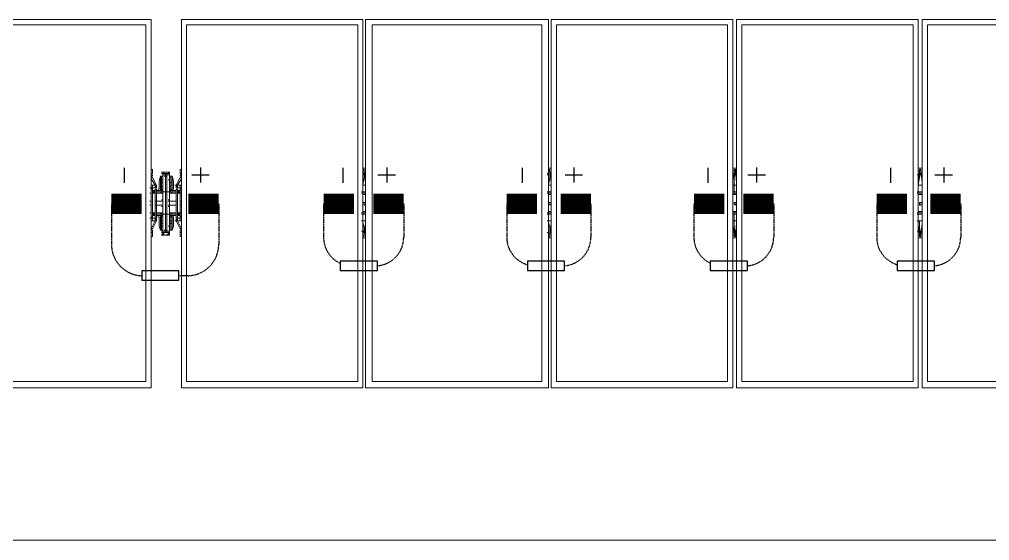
# Model space of a CAD drawing. Header units: feet. Extents: x -9903 to 12307, y -41 to 4121.
# Drawn here: x 10553 to 10791.4, y 2286.5 to 2414.5 of the extents above; entities that cross this region are included whole.
import ezdxf
from ezdxf.lldxf.tags import DXFTag

# ---------------------------------------------------------------- set-up
doc = ezdxf.new("R2010")
doc.units = ezdxf.units.FT
doc.header["$MEASUREMENT"] = 0
doc.linetypes.add('HIDDEN', pattern=[0.375, 0.25, -0.125])
for name, color, linetype in [('E-HARN-COMP', 8, 'Continuous'), ('E-TRNK-CABL-NEG', 6, 'HIDDEN'), ('E-TRUNK-CABLE-POS', 6, 'HIDDEN'), ('Polarity-Text', 7, 'Continuous'), ('PV-DC-CABL-UG+', 5, 'DC+')]:
    doc.layers.add(name, color=color, linetype=linetype)
doc.styles.add('NEI-A', font='arial.ttf')
tags = doc.linetypes.add('DC+', pattern='A,0.176989,-0.049113,["DC+",NEI-A,S=0.1,R=0,X=0,Y=-0.05],-0.049113,-0.250887,0.176989', length=0.703091).pattern_tags.tags
tags[6] = DXFTag(74, 10)

# ---------------------------------------------------------------- blocks, each defined once
blk = doc.blocks.new('A$Cc93f9aa1')
at = {"lineweight": 5}
for points in [[(1.2233, 0), (0.9933, 0), (0.9933, 0.4666), (1.2233, 0.4666)], [(1, 0.0067), (1, 0.4583), (1.2166, 0.4583), (1.2166, 0.0067)], [(1.4583, 0), (1.2283, 0), (1.2283, 0.4666), (1.4583, 0.4666)], [(1.4516, 0.4583), (1.2349, 0.4583), (1.2349, 0.0067), (1.4516, 0.0067)], [(1.4633, 0.4666), (1.6933, 0.4666), (1.6933, 0), (1.4633, 0)], [(1.6866, 0.4583), (1.4699, 0.4583), (1.4699, 0.0067), (1.6866, 0.0067)], [(1.6966, 0.4666), (1.9283, 0.4666), (1.9283, 0), (1.6966, 0)], [(1.9199, 0.4583), (1.7049, 0.4583), (1.7049, 0.0067), (1.9199, 0.0067)], [(1.9316, 0), (2.1616, 0), (2.1616, 0.4666), (1.9316, 0.4666)], [(2.1549, 0.4583), (1.9383, 0.4583), (1.9383, 0.0067), (2.1549, 0.0067)], [(2.1999, 0), (2.4299, 0), (2.4299, 0.4666), (2.1999, 0.4666)], [(2.2066, 0.4583), (2.4232, 0.4583), (2.4232, 0.0067), (2.2066, 0.0067)], [(2.1632, 0.27), (2.1632, 0.2667), (2.1632, 0.27), (2.1632, 0.275), (2.1616, 0.275), (2.1632, 0.275)], [(2.1866, 0.2683), (2.1849, 0.2683), (2.1849, 0.2733), (2.1849, 0.2717), (2.1832, 0.2717), (2.1849, 0.2717), (2.1866, 0.2717), (2.1849, 0.2717), (2.1832, 0.27), (2.1849, 0.27), (2.1849, 0.2683)], [(2.1866, 0.2733), (2.1849, 0.2733)], [(2.1982, 0.2667), (2.1982, 0.27), (2.1982, 0.275), (2.1999, 0.275), (2.1982, 0.275), (2.1982, 0.27)], [(2.1732, 0.2567), (2.1732, 0.2517), (2.1732, 0.25), (2.1749, 0.25), (2.1749, 0.255), (2.1732, 0.255), (2.1732, 0.2567), (2.1732, 0.2583), (2.1732, 0.2667), (2.1749, 0.2667), (2.1732, 0.2667), (2.1716, 0.2617), (2.1716, 0.25), (2.1716, 0.2517), (2.1716, 0.25), (2.1716, 0.2617), (2.1732, 0.2667), (2.1732, 0.2583), (2.1749, 0.2583), (2.1749, 0.255), (2.1732, 0.255), (2.1732, 0.2567), (2.1732, 0.2583), (2.1749, 0.2583), (2.1749, 0.2667), (2.1766, 0.2667), (2.1749, 0.2667), (2.1749, 0.2583), (2.1749, 0.255), (2.1749, 0.25), (2.1732, 0.25)], [(2.1799, 0.2683), (2.1799, 0.2467), (2.1766, 0.2467), (2.1766, 0.2683)], [(2.1782, 0.2617), (2.1766, 0.2617)], [(2.1816, 0.27), (2.1799, 0.27), (2.1782, 0.27), (2.1799, 0.27)], [(2.1832, 0.2683), (2.1816, 0.2683), (2.1799, 0.2683), (2.1816, 0.2683), (2.1799, 0.2683), (2.1816, 0.2683)], [(2.1816, 0.2683), (2.1799, 0.2683)], [(2.1816, 0.27), (2.1832, 0.27)], [(2.1832, 0.2683), (2.1816, 0.2683), (2.1816, 0.27), (2.1832, 0.27), (2.1816, 0.27), (2.1832, 0.27), (2.1816, 0.27), (2.1816, 0.2683)], [(2.1816, 0.2683), (2.1816, 0.2467), (2.1849, 0.2467), (2.1849, 0.2683)], [(2.1866, 0.2667), (2.1882, 0.2667), (2.1882, 0.2583), (2.1866, 0.2583), (2.1866, 0.2667), (2.1849, 0.2667), (2.1866, 0.2667), (2.1866, 0.2583), (2.1882, 0.2583), (2.1882, 0.2667)], [(2.1866, 0.2617), (2.1849, 0.2617)], [(2.1866, 0.2617), (2.1849, 0.2617)], [(2.1882, 0.2567), (2.1882, 0.2583), (2.1882, 0.2567), (2.1882, 0.2517), (2.1882, 0.25), (2.1866, 0.25), (2.1866, 0.255), (2.1882, 0.255)], [(2.1882, 0.2667), (2.1899, 0.2617), (2.1899, 0.25), (2.1899, 0.2517), (2.1899, 0.25), (2.1899, 0.2617)], [(2.1899, 0.25), (2.1899, 0.26), (2.1899, 0.25), (2.1916, 0.25)], [(2.1632, 0.2467), (2.1632, 0.245), (2.1616, 0.245), (2.1632, 0.245), (2.1649, 0.245), (2.1649, 0.2467), (2.1649, 0.2483), (2.1632, 0.2483)], [(2.1649, 0.2483), (2.1632, 0.2467), (2.1649, 0.245), (2.1666, 0.2467)], [(2.1649, 0.2483), (2.1632, 0.2467), (2.1649, 0.245), (2.1666, 0.2467)], [(2.1649, 0.2483), (2.1666, 0.2483)], [(2.1666, 0.245), (2.1666, 0.2483), (2.1666, 0.2467), (2.1649, 0.2467), (2.1666, 0.2467), (2.1649, 0.2467), (2.1666, 0.2467), (2.1649, 0.2467), (2.1666, 0.2467), (2.1649, 0.2467), (2.1666, 0.2467), (2.1649, 0.2467), (2.1666, 0.2467), (2.1649, 0.2467), (2.1666, 0.2467), (2.1649, 0.2467), (2.1666, 0.2467), (2.1649, 0.2467), (2.1666, 0.2467), (2.1649, 0.2467), (2.1666, 0.2467), (2.1666, 0.245), (2.1649, 0.245)], [(2.1699, 0.255), (2.1682, 0.255), (2.1666, 0.2533), (2.1682, 0.255), (2.1682, 0.2517), (2.1666, 0.2517), (2.1682, 0.2517), (2.1682, 0.255)], [(2.1666, 0.2517), (2.1666, 0.2533)], [(2.1666, 0.215), (2.1682, 0.215), (2.1682, 0.2517), (2.1666, 0.2517), (2.1682, 0.2517), (2.1682, 0.215)], [(2.1749, 0.2483), (2.1766, 0.2483)], [(2.1866, 0.2483), (2.1849, 0.2483)], [(2.1882, 0.25), (2.1866, 0.2483), (2.1866, 0.25), (2.1866, 0.2483), (2.1882, 0.25), (2.1866, 0.2483), (2.1882, 0.2483), (2.1866, 0.2483)], [(2.1949, 0.255), (2.1932, 0.255), (2.1949, 0.2533), (2.1932, 0.255)], [(2.1949, 0.2517), (2.1932, 0.2517), (2.1932, 0.215), (2.1949, 0.215), (2.1932, 0.215), (2.1932, 0.2517), (2.1949, 0.2517), (2.1932, 0.2517), (2.1932, 0.255), (2.1932, 0.2517)], [(2.1982, 0.2517), (2.1949, 0.2517), (2.1949, 0.2533), (2.1949, 0.2517)], [(2.1966, 0.2483), (2.1949, 0.2467), (2.1966, 0.245), (2.1982, 0.2467)], [(2.1966, 0.2483), (2.1949, 0.2467), (2.1966, 0.245), (2.1982, 0.2467)], [(2.1966, 0.245), (2.1982, 0.245), (2.1982, 0.2467), (2.1982, 0.2483), (2.1966, 0.2483), (2.1949, 0.2483), (2.1949, 0.2467), (2.1949, 0.245)], [(1.225, 0.235), (1.2266, 0.235), (1.2266, 0.2317), (1.2233, 0.2317), (1.2233, 0.2333), (1.225, 0.2333)], [(1.4599, 0.235), (1.4616, 0.2333), (1.4616, 0.2317), (1.4583, 0.2317), (1.4583, 0.2333), (1.4599, 0.2333)], [(1.6949, 0.235), (1.6949, 0.2333), (1.6966, 0.2333), (1.6966, 0.2317), (1.6949, 0.2317), (1.6933, 0.2317), (1.6933, 0.2333)], [(1.9283, 0.235), (1.9299, 0.235), (1.9299, 0.2333), (1.9316, 0.2333), (1.9316, 0.2317), (1.9299, 0.2317), (1.9283, 0.2317), (1.9283, 0.2333)], [(2.1632, 0.235), (2.1616, 0.235)], [(2.1632, 0.235), (2.1616, 0.235)], [(2.1766, 0.245), (2.1682, 0.245)], [(2.1932, 0.245), (2.1849, 0.245)], [(2.2016, 0.245), (2.1999, 0.245)], [(2.2016, 0.235), (2.1999, 0.235)], [(2.2016, 0.235), (2.1999, 0.235)], [(2.1632, 0.23), (2.1616, 0.23)], [(2.1632, 0.23), (2.1616, 0.23)], [(2.2016, 0.23), (2.1999, 0.23)], [(2.2016, 0.23), (2.1999, 0.23)], [(2.1632, 0.2167), (2.1649, 0.2167), (2.1649, 0.2183), (2.1666, 0.2183), (2.1649, 0.2183), (2.1666, 0.2183), (2.1649, 0.2183), (2.1666, 0.2183), (2.1649, 0.2183), (2.1666, 0.2183), (2.1649, 0.2183), (2.1649, 0.2167), (2.1666, 0.2167), (2.1666, 0.2183), (2.1666, 0.22), (2.1649, 0.22), (2.1632, 0.22), (2.1616, 0.22), (2.1632, 0.22), (2.1632, 0.2183)], [(2.1649, 0.22), (2.1632, 0.2183), (2.1649, 0.2167), (2.1666, 0.2183)], [(2.1649, 0.22), (2.1632, 0.2183), (2.1649, 0.2167), (2.1666, 0.2183)], [(2.1649, 0.22), (2.1632, 0.22), (2.1632, 0.2183), (2.1632, 0.2167), (2.1649, 0.2167), (2.1666, 0.2167), (2.1666, 0.2183), (2.1666, 0.22)], [(2.1666, 0.21), (2.1666, 0.2117), (2.1666, 0.2133), (2.1632, 0.2133), (2.1632, 0.21)], [(2.1649, 0.2167), (2.1666, 0.2167), (2.1666, 0.2183), (2.1649, 0.2183), (2.1649, 0.22), (2.1666, 0.22), (2.1666, 0.2183), (2.1649, 0.2183), (2.1666, 0.2183), (2.1649, 0.2183), (2.1666, 0.2183), (2.1649, 0.2183), (2.1666, 0.2183), (2.1649, 0.2183), (2.1666, 0.2183), (2.1649, 0.2183), (2.1649, 0.22), (2.1666, 0.22), (2.1666, 0.2183), (2.1666, 0.2167)], [(2.1666, 0.2133), (2.1682, 0.2133), (2.1682, 0.21), (2.1682, 0.2133)], [(2.1699, 0.21), (2.1682, 0.21), (2.1682, 0.2117), (2.1666, 0.2117), (2.1682, 0.2117), (2.1682, 0.21)], [(2.1682, 0.22), (2.1766, 0.22)], [(2.1732, 0.1983), (2.1716, 0.205), (2.1716, 0.215), (2.1716, 0.2133), (2.1716, 0.215), (2.1716, 0.205)], [(2.1732, 0.2133), (2.1732, 0.2083), (2.1732, 0.21), (2.1749, 0.21), (2.1749, 0.2117), (2.1749, 0.215), (2.1732, 0.215), (2.1732, 0.2083), (2.1732, 0.2067), (2.1732, 0.2083), (2.1732, 0.21), (2.1749, 0.21), (2.1749, 0.2117), (2.1749, 0.215), (2.1749, 0.2167), (2.1732, 0.215), (2.1749, 0.2167), (2.1732, 0.215), (2.1749, 0.2167), (2.1749, 0.215), (2.1732, 0.215)], [(2.1749, 0.21), (2.1749, 0.2067)], [(2.1849, 0.22), (2.1932, 0.22)], [(2.1882, 0.2167), (2.1866, 0.2167), (2.1882, 0.215), (2.1866, 0.2167), (2.1882, 0.215), (2.1866, 0.2167), (2.1882, 0.2167), (2.1866, 0.2167), (2.1849, 0.2167), (2.1866, 0.2167)], [(2.1882, 0.2067), (2.1882, 0.2083), (2.1882, 0.215), (2.1866, 0.215), (2.1866, 0.2117), (2.1866, 0.21), (2.1882, 0.21), (2.1882, 0.2083)], [(2.1866, 0.2067), (2.1866, 0.21)], [(2.1882, 0.1983), (2.1899, 0.205), (2.1899, 0.215), (2.1899, 0.2133), (2.1899, 0.215), (2.1899, 0.205)], [(2.1949, 0.21), (2.1932, 0.21)], [(2.1966, 0.22), (2.1949, 0.2183), (2.1966, 0.2167), (2.1982, 0.2183)], [(2.1966, 0.22), (2.1949, 0.2183), (2.1966, 0.2167), (2.1982, 0.2183)], [(2.1966, 0.2167), (2.1982, 0.2167), (2.1982, 0.2183), (2.1982, 0.22), (2.1966, 0.22), (2.1949, 0.22), (2.1949, 0.2183), (2.1949, 0.2167)], [(2.1982, 0.2183), (2.1966, 0.2183)], [(2.1982, 0.2183), (2.1966, 0.2183)], [(2.2016, 0.22), (2.1999, 0.22)], [(2.1632, 0.1983), (2.1632, 0.1967)], [(2.1732, 0.1983), (2.1732, 0.2067), (2.1749, 0.2067), (2.1749, 0.1983)], [(2.1732, 0.1983), (2.1749, 0.1983), (2.1749, 0.2067), (2.1732, 0.2067)], [(2.1766, 0.1983), (2.1749, 0.1983)], [(2.1782, 0.2033), (2.1766, 0.2033)], [(2.1782, 0.2033), (2.1766, 0.2033)], [(2.1832, 0.1983), (2.1816, 0.1983), (2.1799, 0.1983), (2.1816, 0.1983)], [(2.1832, 0.1967), (2.1816, 0.1967)], [(2.1866, 0.2033), (2.1849, 0.2033)], [(2.1866, 0.2033), (2.1849, 0.2033)], [(2.1866, 0.1983), (2.1849, 0.1983)], [(2.1882, 0.1983), (2.1866, 0.1983), (2.1866, 0.2067), (2.1882, 0.2067)], [(2.1882, 0.1983), (2.1882, 0.2067), (2.1866, 0.2067), (2.1866, 0.1983)], [(2.1982, 0.1967), (2.1982, 0.1983)], [(2.1616, 0.19), (2.1632, 0.19), (2.1632, 0.195), (2.1632, 0.19)], [(2.1799, 0.195), (2.1782, 0.195)], [(2.1999, 0.19), (2.1982, 0.19), (2.1982, 0.195), (2.1982, 0.19)]]:
    blk.add_lwpolyline(points, close=True, dxfattribs=at)
for points in [[(2.1549, 0.0067), (2.1549, 0.4583)], [(2.1616, 0.4666), (2.1616, 0)], [(2.1999, 0), (2.1999, 0.4666)], [(2.2066, 0.0067), (2.2066, 0.4583)], [(1.2233, 0.2767), (1.2283, 0.2767)], [(1.225, 0.27), (1.225, 0.2733), (1.225, 0.275), (1.225, 0.2733), (1.2266, 0.2733), (1.2266, 0.27), (1.2283, 0.2683)], [(1.225, 0.275), (1.2266, 0.275)], [(1.2299, 0.255), (1.2283, 0.255), (1.2266, 0.2567), (1.2266, 0.2633), (1.225, 0.2733)], [(1.4583, 0.2767), (1.4633, 0.2767)], [(1.4616, 0.2683), (1.4616, 0.27), (1.4616, 0.2733), (1.4599, 0.2733), (1.4599, 0.275), (1.4616, 0.275)], [(1.4599, 0.275), (1.4599, 0.2733), (1.4599, 0.27)], [(1.4633, 0.255), (1.4616, 0.255), (1.4616, 0.2633), (1.4599, 0.2733)], [(1.6933, 0.2767), (1.6966, 0.2767)], [(1.6949, 0.2733), (1.6949, 0.275), (1.6949, 0.2733)], [(1.6966, 0.2683), (1.6966, 0.27), (1.6966, 0.2717), (1.6949, 0.2717), (1.6949, 0.2733), (1.6949, 0.27)], [(1.6983, 0.255), (1.6966, 0.255), (1.6966, 0.2567), (1.6949, 0.2633), (1.6949, 0.2733)], [(1.9283, 0.2767), (1.9316, 0.2767)], [(1.9283, 0.2733), (1.9283, 0.27)], [(1.9333, 0.255), (1.9316, 0.255), (1.9316, 0.2567), (1.9299, 0.2633), (1.9299, 0.2733), (1.9299, 0.275), (1.9299, 0.27), (1.9316, 0.2683)], [(2.1799, 0.2467), (2.1799, 0.2667), (2.1799, 0.2683), (2.1799, 0.27), (2.1782, 0.27), (2.1766, 0.27), (2.1782, 0.27), (2.1766, 0.27), (2.1766, 0.2733), (2.1766, 0.2717), (2.1782, 0.2717), (2.1766, 0.2717), (2.1766, 0.2733), (2.1766, 0.2683), (2.1782, 0.2683), (2.1766, 0.2683), (2.1766, 0.27), (2.1766, 0.2617), (2.1766, 0.2383), (2.1766, 0.235), (2.1782, 0.235), (2.1766, 0.235), (2.1782, 0.235), (2.1766, 0.235), (2.1682, 0.235), (2.1682, 0.23), (2.1766, 0.23), (2.1782, 0.23), (2.1766, 0.23), (2.1782, 0.23), (2.1766, 0.23), (2.1782, 0.23), (2.1766, 0.23), (2.1782, 0.23), (2.1766, 0.23), (2.1782, 0.23)], [(2.1799, 0.2717), (2.1782, 0.2717), (2.1766, 0.2717), (2.1782, 0.27), (2.1799, 0.27), (2.1799, 0.2683), (2.1799, 0.2667), (2.1816, 0.2667), (2.1832, 0.2667), (2.1816, 0.2667), (2.1799, 0.2667), (2.1799, 0.2467), (2.1799, 0.2683), (2.1766, 0.2683), (2.1766, 0.2467), (2.1799, 0.2467), (2.1799, 0.2183), (2.1799, 0.1967), (2.1766, 0.1967), (2.1766, 0.2183), (2.1749, 0.2183), (2.1749, 0.2167), (2.1766, 0.2167), (2.1749, 0.2167), (2.1766, 0.2167), (2.1749, 0.2167), (2.1766, 0.2167), (2.1749, 0.2167), (2.1766, 0.2167), (2.1682, 0.2167)], [(2.1766, 0.2733), (2.1832, 0.2733), (2.1849, 0.2733), (2.1782, 0.2733), (2.1766, 0.2733), (2.1782, 0.2733), (2.1766, 0.2733), (2.1782, 0.2733)], [(2.1766, 0.2717), (2.1782, 0.27)], [(2.1782, 0.2717), (2.1766, 0.2717)], [(2.1832, 0.2717), (2.1849, 0.2717), (2.1832, 0.27), (2.1849, 0.27), (2.1849, 0.2617), (2.1849, 0.2383), (2.1849, 0.235), (2.1866, 0.235), (2.1849, 0.235), (2.1932, 0.235), (2.1932, 0.23), (2.1849, 0.23), (2.1849, 0.2267), (2.1849, 0.23), (2.1866, 0.23), (2.1849, 0.23), (2.1866, 0.23), (2.1849, 0.23)], [(2.1849, 0.2367), (2.1849, 0.235), (2.1866, 0.235), (2.1849, 0.235), (2.1849, 0.2383), (2.1849, 0.2617), (2.1849, 0.27), (2.1866, 0.27), (2.1849, 0.27), (2.1866, 0.27), (2.1849, 0.27), (2.1866, 0.27), (2.1849, 0.27), (2.1849, 0.2733), (2.1849, 0.2717)], [(2.1849, 0.2733), (2.1866, 0.2733)], [(2.1632, 0.2517), (2.1666, 0.2517), (2.1632, 0.2517), (2.1632, 0.25), (2.1616, 0.25), (2.1616, 0.2517), (2.1632, 0.2517), (2.1632, 0.255), (2.1666, 0.255), (2.1666, 0.2533), (2.1666, 0.255), (2.1682, 0.255), (2.1632, 0.265), (2.1682, 0.255), (2.1666, 0.255), (2.1632, 0.255), (2.1632, 0.2517), (2.1632, 0.25), (2.1616, 0.25), (2.1616, 0.215), (2.1632, 0.215), (2.1632, 0.2133), (2.1666, 0.2133), (2.1666, 0.2117), (2.1666, 0.21), (2.1682, 0.21), (2.1632, 0.2), (2.1682, 0.21), (2.1666, 0.21), (2.1632, 0.21), (2.1632, 0.2133), (2.1616, 0.2133), (2.1616, 0.215), (2.1616, 0.2133)], [(2.1632, 0.2667), (2.1632, 0.2667)], [(2.1632, 0.2667), (2.1632, 0.2667)], [(2.1699, 0.235), (2.1682, 0.235), (2.1766, 0.235), (2.1766, 0.2383), (2.1766, 0.2617), (2.1766, 0.27), (2.1782, 0.27), (2.1766, 0.27), (2.1782, 0.27)], [(2.1682, 0.2483), (2.1766, 0.2483), (2.1749, 0.2483), (2.1732, 0.25), (2.1749, 0.2483), (2.1766, 0.2483), (2.1749, 0.2483), (2.1732, 0.25), (2.1716, 0.25), (2.1716, 0.26), (2.1716, 0.25), (2.1732, 0.25), (2.1749, 0.2483), (2.1732, 0.25), (2.1749, 0.2483), (2.1749, 0.25), (2.1749, 0.2483), (2.1749, 0.2467), (2.1766, 0.2467), (2.1766, 0.2183), (2.1799, 0.2183), (2.1799, 0.2467), (2.1816, 0.2467), (2.1816, 0.2183), (2.1849, 0.2183), (2.1849, 0.2467), (2.1866, 0.2467), (2.1866, 0.2483), (2.1849, 0.2483), (2.1932, 0.2483)], [(2.1732, 0.26), (2.1732, 0.26)], [(2.1732, 0.26), (2.1732, 0.26)], [(2.1766, 0.27), (2.1766, 0.27)], [(2.1766, 0.27), (2.1766, 0.27)], [(2.1766, 0.2617), (2.1782, 0.2617)], [(2.1766, 0.2617), (2.1782, 0.2617)], [(2.1782, 0.27), (2.1799, 0.27)], [(2.1782, 0.27), (2.1799, 0.27)], [(2.1932, 0.2167), (2.1849, 0.2167), (2.1866, 0.2167), (2.1866, 0.2183), (2.1849, 0.2183), (2.1849, 0.1967), (2.1816, 0.1967), (2.1816, 0.2183), (2.1799, 0.2183), (2.1799, 0.2467), (2.1816, 0.2467), (2.1816, 0.2683), (2.1849, 0.2683), (2.1849, 0.2467), (2.1816, 0.2467), (2.1816, 0.2183), (2.1849, 0.2183), (2.1849, 0.2467)], [(2.1849, 0.27), (2.1849, 0.27)], [(2.1849, 0.27), (2.1849, 0.27)], [(2.1866, 0.2583), (2.1866, 0.255)], [(2.1866, 0.2583), (2.1866, 0.255), (2.1882, 0.255), (2.1882, 0.2567)], [(2.1882, 0.26), (2.1882, 0.26)], [(2.1882, 0.26), (2.1882, 0.26)], [(2.1999, 0.2517), (2.1999, 0.25), (2.1999, 0.2517), (2.1982, 0.2517), (2.1982, 0.255), (2.1949, 0.255), (2.1949, 0.2533), (2.1949, 0.255), (2.1932, 0.255), (2.1982, 0.265), (2.1932, 0.255), (2.1949, 0.255), (2.1982, 0.255), (2.1982, 0.2517), (2.1982, 0.25), (2.1999, 0.25), (2.1999, 0.215), (2.1982, 0.215), (2.1982, 0.2133), (2.1949, 0.2133), (2.1949, 0.2117), (2.1949, 0.21), (2.1949, 0.2117), (2.1932, 0.2117), (2.1932, 0.21), (2.1932, 0.2133), (2.1949, 0.2133), (2.1949, 0.2117), (2.1932, 0.2117), (2.1932, 0.21), (2.1932, 0.2133), (2.1949, 0.2133), (2.1982, 0.2133), (2.1982, 0.215), (2.1999, 0.215), (2.1999, 0.25), (2.1982, 0.25), (2.1982, 0.2517), (2.1999, 0.2517), (2.2016, 0.2517)], [(2.1982, 0.2667), (2.1982, 0.2667)], [(2.1982, 0.2667), (2.1982, 0.2667)], [(1.2233, 0.2467), (1.2283, 0.2467)], [(1.2299, 0.2467), (1.2283, 0.2467), (1.2283, 0.255)], [(1.4583, 0.2467), (1.4616, 0.2467)], [(1.4633, 0.2467), (1.4616, 0.2467), (1.4616, 0.255)], [(1.6933, 0.2467), (1.6966, 0.2467)], [(1.6983, 0.2467), (1.6966, 0.2467), (1.6966, 0.255)], [(1.9283, 0.2467), (1.9316, 0.2467)], [(1.9333, 0.2467), (1.9316, 0.2467), (1.9316, 0.255)], [(2.1632, 0.2133), (2.1632, 0.215), (2.1616, 0.215), (2.1616, 0.25), (2.1616, 0.2517)], [(2.1616, 0.2517), (2.1632, 0.2517), (2.1616, 0.2517)], [(2.1632, 0.2483), (2.1632, 0.2483)], [(2.1666, 0.2483), (2.1649, 0.2483), (2.1632, 0.2483), (2.1632, 0.2467), (2.1632, 0.245), (2.1649, 0.245), (2.1666, 0.245), (2.1666, 0.2467), (2.1666, 0.2483), (2.1649, 0.2483)], [(2.1632, 0.2467), (2.1632, 0.2467)], [(2.1649, 0.2483), (2.1649, 0.2483)], [(2.1649, 0.2483), (2.1649, 0.245)], [(2.1649, 0.2467), (2.1666, 0.2467)], [(2.1666, 0.2517), (2.1666, 0.2517)], [(2.1666, 0.2483), (2.1666, 0.2483)], [(2.1666, 0.2467), (2.1666, 0.2483)], [(2.1666, 0.2467), (2.1666, 0.2467)], [(2.1666, 0.245), (2.1666, 0.2467)], [(2.1682, 0.2517), (2.1682, 0.2517)], [(2.1682, 0.2517), (2.1682, 0.2517)], [(2.1749, 0.245), (2.1732, 0.2467), (2.1682, 0.2467)], [(2.1749, 0.2483), (2.1766, 0.2483)], [(2.1749, 0.2483), (2.1766, 0.2483)], [(2.1832, 0.1933), (2.1849, 0.1933), (2.1832, 0.195), (2.1849, 0.1933), (2.1832, 0.1933), (2.1766, 0.1933), (2.1782, 0.1933), (2.1766, 0.1933), (2.1766, 0.195), (2.1766, 0.1967), (2.1766, 0.195), (2.1782, 0.195), (2.1766, 0.1933), (2.1782, 0.1933), (2.1766, 0.1933), (2.1782, 0.195), (2.1799, 0.195), (2.1782, 0.195), (2.1766, 0.195), (2.1766, 0.1967), (2.1766, 0.195), (2.1766, 0.1933), (2.1782, 0.195), (2.1799, 0.195), (2.1799, 0.1967), (2.1816, 0.1967), (2.1832, 0.1967), (2.1816, 0.1967), (2.1799, 0.1967), (2.1816, 0.1967), (2.1799, 0.1967), (2.1799, 0.2467), (2.1816, 0.2467)], [(2.1766, 0.2467), (2.1766, 0.2183), (2.1799, 0.2183), (2.1799, 0.1983), (2.1799, 0.1967), (2.1816, 0.1967), (2.1816, 0.195), (2.1799, 0.195), (2.1816, 0.195), (2.1832, 0.195), (2.1816, 0.195), (2.1832, 0.195), (2.1849, 0.1933), (2.1849, 0.195), (2.1866, 0.195), (2.1849, 0.195), (2.1849, 0.1967), (2.1849, 0.195), (2.1866, 0.195)], [(2.1866, 0.255), (2.1866, 0.25), (2.1882, 0.25), (2.1882, 0.2567)], [(2.1866, 0.2483), (2.1882, 0.25)], [(2.1866, 0.2483), (2.1882, 0.25)], [(2.1866, 0.2483), (2.1882, 0.2483)], [(2.1866, 0.2483), (2.1882, 0.2483)], [(2.1932, 0.2467), (2.1882, 0.2467), (2.1866, 0.245)], [(2.1932, 0.2517), (2.1932, 0.2517)], [(2.1932, 0.2517), (2.1932, 0.2517)], [(2.1949, 0.2517), (2.1949, 0.2517)], [(2.1982, 0.2467), (2.1982, 0.2483), (2.1966, 0.2483), (2.1949, 0.2483), (2.1949, 0.2467), (2.1949, 0.245), (2.1949, 0.2483), (2.1966, 0.2483), (2.1966, 0.245), (2.1949, 0.245), (2.1966, 0.245), (2.1949, 0.245), (2.1949, 0.2467), (2.1949, 0.2483), (2.1966, 0.2483), (2.1966, 0.2467), (2.1966, 0.245), (2.1982, 0.245), (2.1982, 0.2467), (2.1966, 0.2467), (2.1982, 0.2467), (2.1966, 0.2467), (2.1982, 0.2467), (2.1966, 0.2467), (2.1982, 0.2467), (2.1966, 0.2467), (2.1982, 0.2467), (2.1966, 0.2467), (2.1982, 0.2467), (2.1966, 0.2467), (2.1982, 0.2467), (2.1966, 0.2467), (2.1982, 0.2467), (2.1966, 0.2467), (2.1982, 0.2467), (2.1966, 0.2467), (2.1982, 0.2467), (2.1966, 0.2467)], [(2.1949, 0.2483), (2.1949, 0.2483)], [(2.1949, 0.2467), (2.1949, 0.2467)], [(2.1966, 0.2483), (2.1966, 0.2483)], [(2.1982, 0.2483), (2.1982, 0.2483)], [(2.1982, 0.2467), (2.1982, 0.2467)], [(1.2233, 0.245), (1.2283, 0.245), (1.2299, 0.245)], [(1.2233, 0.2433), (1.2266, 0.2433), (1.2283, 0.2433), (1.2283, 0.245)], [(1.4583, 0.245), (1.4616, 0.245), (1.4633, 0.245)], [(1.4583, 0.2433), (1.4616, 0.2433), (1.4633, 0.2433)], [(1.4616, 0.2433), (1.4616, 0.245)], [(1.6933, 0.245), (1.6966, 0.245), (1.6983, 0.245)], [(1.6966, 0.245), (1.6966, 0.2433), (1.6933, 0.2433)], [(1.9283, 0.245), (1.9316, 0.245), (1.9333, 0.245)], [(1.9316, 0.245), (1.9316, 0.2433), (1.9283, 0.2433)], [(2.1632, 0.245), (2.1632, 0.245)], [(2.1649, 0.245), (2.1666, 0.245)], [(2.1649, 0.245), (2.1649, 0.245)], [(2.1666, 0.245), (2.1666, 0.245)], [(2.1682, 0.235), (2.1682, 0.23)], [(2.1782, 0.2367), (2.1766, 0.2367), (2.1782, 0.2367), (2.1766, 0.2367), (2.1766, 0.2383), (2.1766, 0.2367), (2.1766, 0.235), (2.1782, 0.235), (2.1766, 0.235), (2.1766, 0.2367)], [(2.1949, 0.235), (2.1932, 0.235), (2.1849, 0.235), (2.1866, 0.235), (2.1849, 0.235), (2.1849, 0.2367), (2.1849, 0.2383), (2.1849, 0.2367), (2.1866, 0.2367), (2.1849, 0.2367), (2.1866, 0.2367)], [(2.1932, 0.23), (2.1932, 0.235)], [(2.1949, 0.245), (2.1949, 0.245)], [(2.1966, 0.245), (2.1966, 0.245)], [(2.1982, 0.245), (2.1982, 0.245)], [(1.2233, 0.2217), (1.2266, 0.2217), (1.2283, 0.2217), (1.2283, 0.22)], [(1.4583, 0.2217), (1.4633, 0.2217), (1.4616, 0.2217), (1.4616, 0.22)], [(1.6933, 0.2217), (1.6966, 0.2217), (1.6966, 0.22)], [(1.9283, 0.2217), (1.9316, 0.2217), (1.9316, 0.22)], [(2.1766, 0.23), (2.1766, 0.2267), (2.1766, 0.23), (2.1682, 0.23), (2.1699, 0.23)], [(2.1782, 0.195), (2.1766, 0.195), (2.1766, 0.1967), (2.1766, 0.195), (2.1766, 0.2033), (2.1766, 0.2267), (2.1766, 0.23), (2.1766, 0.2267), (2.1766, 0.2033), (2.1766, 0.195)], [(2.1866, 0.23), (2.1849, 0.23), (2.1866, 0.23), (2.1849, 0.23), (2.1866, 0.23), (2.1849, 0.23), (2.1849, 0.2267), (2.1849, 0.2033), (2.1849, 0.195), (2.1832, 0.195), (2.1849, 0.1933), (2.1782, 0.1933), (2.1799, 0.1933)], [(2.1849, 0.195), (2.1849, 0.2033), (2.1849, 0.2267), (2.1849, 0.23), (2.1932, 0.23), (2.1949, 0.23)], [(1.2233, 0.22), (1.2283, 0.22), (1.2299, 0.22)], [(1.2283, 0.2183), (1.2233, 0.2183)], [(1.2299, 0.2183), (1.2283, 0.2183), (1.2283, 0.21), (1.2266, 0.2), (1.225, 0.1933), (1.225, 0.1917), (1.2266, 0.1917)], [(1.4633, 0.22), (1.4616, 0.22), (1.4583, 0.22)], [(1.4616, 0.2183), (1.4583, 0.2183)], [(1.4633, 0.21), (1.4616, 0.21), (1.4616, 0.2), (1.4599, 0.1933), (1.4599, 0.1917), (1.4616, 0.1917)], [(1.4616, 0.21), (1.4616, 0.2183), (1.4633, 0.2183)], [(1.6933, 0.22), (1.6966, 0.22), (1.6983, 0.22)], [(1.6966, 0.2183), (1.6933, 0.2183)], [(1.6983, 0.2183), (1.6966, 0.2183), (1.6966, 0.21), (1.6949, 0.2), (1.6949, 0.1917), (1.6966, 0.1917)], [(1.9283, 0.22), (1.9316, 0.22), (1.9333, 0.22)], [(1.9316, 0.2183), (1.9283, 0.2183)], [(1.9299, 0.1917), (1.9299, 0.2), (1.9316, 0.21), (1.9316, 0.2183), (1.9333, 0.2183)], [(2.1616, 0.2133), (2.1632, 0.2133), (2.1616, 0.2133)], [(2.1632, 0.22), (2.1632, 0.22)], [(2.1632, 0.2183), (2.1632, 0.2183)], [(2.1632, 0.2167), (2.1632, 0.2167)], [(2.1649, 0.22), (2.1649, 0.22)], [(2.1649, 0.2167), (2.1649, 0.2167)], [(2.1666, 0.22), (2.1666, 0.22)], [(2.1666, 0.2183), (2.1666, 0.2183)], [(2.1666, 0.2167), (2.1666, 0.2167)], [(2.1666, 0.215), (2.1666, 0.215)], [(2.1666, 0.215), (2.1666, 0.215)], [(2.1682, 0.2183), (2.1732, 0.2183), (2.1749, 0.22)], [(2.1682, 0.215), (2.1682, 0.215)], [(2.1682, 0.215), (2.1682, 0.215)], [(2.1716, 0.215), (2.1716, 0.205), (2.1716, 0.215), (2.1732, 0.215), (2.1749, 0.2167), (2.1732, 0.215)], [(2.1766, 0.2183), (2.1766, 0.1967), (2.1799, 0.1967), (2.1799, 0.1983), (2.1799, 0.2183), (2.1816, 0.2183), (2.1799, 0.2183)], [(2.1816, 0.2183), (2.1816, 0.1967), (2.1849, 0.1967), (2.1849, 0.2183)], [(2.1866, 0.22), (2.1882, 0.2183), (2.1932, 0.2183)], [(2.1866, 0.2167), (2.1866, 0.215)], [(2.1866, 0.2167), (2.1866, 0.215)], [(2.1882, 0.215), (2.1866, 0.2167)], [(2.1882, 0.215), (2.1866, 0.2167)], [(2.1866, 0.215), (2.1866, 0.2117)], [(2.1866, 0.215), (2.1882, 0.215), (2.1882, 0.2133)], [(2.1866, 0.2117), (2.1866, 0.21), (2.1882, 0.21), (2.1882, 0.2083)], [(2.1882, 0.2083), (2.1882, 0.2133)], [(2.1899, 0.215), (2.1899, 0.205), (2.1899, 0.215), (2.1916, 0.215)], [(2.1932, 0.215), (2.1932, 0.215)], [(2.1999, 0.2133), (2.1999, 0.215), (2.1999, 0.2133), (2.1982, 0.2133), (2.1982, 0.21), (2.1949, 0.21), (2.1932, 0.21), (2.1982, 0.2), (2.1932, 0.21), (2.1949, 0.21), (2.1982, 0.21), (2.1982, 0.2133), (2.1999, 0.2133), (2.2016, 0.2133)], [(2.1932, 0.215), (2.1932, 0.215)], [(2.1949, 0.2183), (2.1949, 0.22)], [(2.1966, 0.22), (2.1949, 0.22)], [(2.1949, 0.22), (2.1949, 0.2183)], [(2.1949, 0.22), (2.1949, 0.22)], [(2.1966, 0.22), (2.1949, 0.22)], [(2.1966, 0.22), (2.1949, 0.22)], [(2.1949, 0.2183), (2.1949, 0.22)], [(2.1949, 0.2167), (2.1949, 0.2183)], [(2.1949, 0.2183), (2.1949, 0.2167)], [(2.1949, 0.2183), (2.1949, 0.2183)], [(2.1949, 0.2183), (2.1949, 0.2167), (2.1966, 0.2167)], [(2.1949, 0.2167), (2.1966, 0.2167)], [(2.1949, 0.2167), (2.1966, 0.2167)], [(2.1949, 0.2167), (2.1949, 0.2167)], [(2.1949, 0.215), (2.1949, 0.215)], [(2.1949, 0.215), (2.1949, 0.215)], [(2.1966, 0.2183), (2.1966, 0.22)], [(2.1982, 0.22), (2.1966, 0.22)], [(2.1966, 0.22), (2.1966, 0.22)], [(2.1966, 0.2183), (2.1966, 0.22)], [(2.1966, 0.2183), (2.1982, 0.2183)], [(2.1966, 0.2183), (2.1982, 0.2183)], [(2.1966, 0.2183), (2.1982, 0.2183)], [(2.1966, 0.2183), (2.1982, 0.2183)], [(2.1966, 0.2183), (2.1982, 0.2183)], [(2.1966, 0.2183), (2.1982, 0.2183)], [(2.1966, 0.2183), (2.1982, 0.2183)], [(2.1966, 0.2183), (2.1982, 0.2183)], [(2.1966, 0.2167), (2.1966, 0.2183)], [(2.1966, 0.2183), (2.1982, 0.2183)], [(2.1966, 0.2183), (2.1982, 0.2183)], [(2.1966, 0.2183), (2.1982, 0.2183)], [(2.1966, 0.2183), (2.1982, 0.2183)], [(2.1966, 0.2183), (2.1982, 0.2183)], [(2.1966, 0.2183), (2.1966, 0.2167)], [(2.1966, 0.2183), (2.1982, 0.2183)], [(2.1966, 0.2167), (2.1982, 0.2167)], [(2.1966, 0.2167), (2.1966, 0.2167)], [(2.1982, 0.22), (2.1982, 0.22)], [(2.1982, 0.2183), (2.1982, 0.22)], [(2.1982, 0.2183), (2.1982, 0.2183)], [(2.1982, 0.2167), (2.1982, 0.2183)], [(2.1982, 0.2167), (2.1982, 0.2167)], [(1.2283, 0.1967), (1.2266, 0.195), (1.2266, 0.1917), (1.225, 0.1917), (1.225, 0.19), (1.225, 0.1917), (1.225, 0.195)], [(1.4616, 0.1967), (1.4616, 0.195), (1.4616, 0.1933), (1.4599, 0.1917), (1.4599, 0.19), (1.4616, 0.19)], [(1.6949, 0.19), (1.6949, 0.1933), (1.6966, 0.1933), (1.6966, 0.195), (1.6966, 0.1967)], [(1.9316, 0.1967), (1.9299, 0.195), (1.9299, 0.19), (1.9316, 0.19)], [(2.1632, 0.1983), (2.1632, 0.1983)], [(2.1632, 0.1983), (2.1632, 0.1983)], [(2.1732, 0.205), (2.1732, 0.205)], [(2.1732, 0.205), (2.1732, 0.205)], [(2.1732, 0.1983), (2.1732, 0.1983)], [(2.1732, 0.1983), (2.1732, 0.1983)], [(2.1766, 0.1933), (2.1782, 0.195), (2.1799, 0.195), (2.1799, 0.1967), (2.1816, 0.1967), (2.1816, 0.195), (2.1832, 0.195), (2.1816, 0.195), (2.1832, 0.195), (2.1849, 0.195), (2.1849, 0.1967), (2.1849, 0.195), (2.1849, 0.1967), (2.1849, 0.195), (2.1849, 0.1933), (2.1866, 0.1933), (2.1849, 0.1933), (2.1866, 0.1933)], [(2.1882, 0.205), (2.1882, 0.205)], [(2.1882, 0.205), (2.1882, 0.205)], [(2.1882, 0.1983), (2.1882, 0.1983)], [(2.1882, 0.1983), (2.1882, 0.1983)], [(2.1982, 0.1983), (2.1982, 0.1983)], [(2.1982, 0.1983), (2.1982, 0.1983)], [(1.2233, 0.1883), (1.2283, 0.1883)], [(1.4583, 0.1883), (1.4633, 0.1883)], [(1.4599, 0.195), (1.4599, 0.1917), (1.4599, 0.19)], [(1.6933, 0.1883), (1.6966, 0.1883)], [(1.6949, 0.195), (1.6949, 0.1917), (1.6949, 0.19), (1.6966, 0.19)], [(1.9283, 0.195), (1.9283, 0.1917)], [(1.9283, 0.1883), (1.9316, 0.1883)], [(1.9316, 0.1917), (1.9299, 0.1917), (1.9299, 0.19)], [(2.1632, 0.195), (2.1632, 0.195)], [(2.1632, 0.195), (2.1632, 0.195)], [(2.1766, 0.195), (2.1766, 0.195)], [(2.1766, 0.195), (2.1766, 0.195)], [(2.1849, 0.195), (2.1849, 0.195)], [(2.1849, 0.195), (2.1849, 0.195)], [(2.1982, 0.195), (2.1982, 0.195)], [(2.1982, 0.195), (2.1982, 0.195)]]:
    blk.add_lwpolyline(points, dxfattribs=at)
at = {"color": 8, "lineweight": 5, "true_color": 0x808080}
for points in [[(1.2233, 0.2767), (1.2283, 0.2767)], [(1.225, 0.2733), (1.2233, 0.2583)], [(1.2283, 0.2733), (1.2266, 0.2733), (1.2266, 0.275), (1.225, 0.275)], [(1.225, 0.2733), (1.225, 0.2733)], [(1.4583, 0.2767), (1.4633, 0.2767)], [(1.4599, 0.2733), (1.4583, 0.2583)], [(1.4583, 0.2717), (1.4583, 0.2717)], [(1.4633, 0.2733), (1.4616, 0.2733), (1.4616, 0.275), (1.4599, 0.275)], [(1.4599, 0.2733), (1.4599, 0.2733)], [(1.6933, 0.2767), (1.6966, 0.2767)], [(1.6949, 0.2733), (1.6933, 0.2583)], [(1.6966, 0.2733), (1.6966, 0.275), (1.6949, 0.275)], [(1.6949, 0.2733), (1.6949, 0.2733)], [(1.9283, 0.2767), (1.9316, 0.2767)], [(1.9283, 0.2733), (1.9283, 0.2733)], [(1.9299, 0.2733), (1.9283, 0.2583)], [(1.9316, 0.2733), (1.9299, 0.275)], [(2.1766, 0.2717), (2.1766, 0.2717)], [(2.1766, 0.2717), (2.1766, 0.2717)], [(2.1849, 0.2717), (2.1849, 0.2717)], [(2.1849, 0.2717), (2.1849, 0.2717)], [(1.2233, 0.2683), (1.2233, 0.27)], [(1.2283, 0.27), (1.2266, 0.27), (1.2266, 0.2683), (1.2283, 0.2617)], [(1.2283, 0.2667), (1.2283, 0.2683), (1.2299, 0.2683)], [(1.4583, 0.2683), (1.4583, 0.27), (1.4599, 0.27)], [(1.4633, 0.27), (1.4616, 0.27), (1.4616, 0.2683), (1.4633, 0.2617)], [(1.4633, 0.2683), (1.4616, 0.2683), (1.4616, 0.2667), (1.4633, 0.2667)], [(1.6933, 0.2683), (1.6933, 0.27)], [(1.6966, 0.2617), (1.6966, 0.27), (1.6983, 0.27)], [(1.6966, 0.2667), (1.6966, 0.2683)], [(1.9316, 0.27), (1.9299, 0.27), (1.9283, 0.27), (1.9283, 0.2683)], [(1.9299, 0.27), (1.9316, 0.2683), (1.9316, 0.2617)], [(1.9316, 0.2667), (1.9316, 0.2683), (1.9333, 0.2683)], [(2.1616, 0.27), (2.1632, 0.27), (2.1616, 0.27)], [(2.1616, 0.27), (2.1632, 0.27), (2.1616, 0.27)], [(2.1782, 0.27), (2.1799, 0.27)], [(2.1782, 0.27), (2.1799, 0.27)], [(2.1816, 0.27), (2.1832, 0.27), (2.1816, 0.27)], [(2.1832, 0.27), (2.1816, 0.27), (2.1832, 0.27)], [(2.1832, 0.27), (2.1849, 0.27)], [(2.1832, 0.27), (2.1849, 0.27)], [(2.1832, 0.27), (2.1849, 0.27)], [(2.1832, 0.27), (2.1849, 0.27)], [(2.1849, 0.27), (2.1849, 0.2617)], [(2.1849, 0.2617), (2.1849, 0.27)], [(2.1999, 0.27), (2.1982, 0.27), (2.1999, 0.27)], [(2.1999, 0.27), (2.1982, 0.27), (2.1999, 0.27)], [(1.2233, 0.255), (1.2283, 0.255)], [(1.4583, 0.255), (1.4616, 0.255)], [(1.6933, 0.255), (1.6966, 0.255)], [(1.9283, 0.255), (1.9316, 0.255)], [(1.2283, 0.21), (1.2233, 0.21)], [(1.4616, 0.21), (1.4583, 0.21)], [(1.6966, 0.21), (1.6933, 0.21)], [(1.9316, 0.21), (1.9283, 0.21)], [(1.2233, 0.2067), (1.225, 0.1917)], [(1.2233, 0.1967), (1.2233, 0.195), (1.225, 0.195)], [(1.2283, 0.195), (1.2266, 0.195), (1.2266, 0.1967), (1.2283, 0.2033)], [(1.2299, 0.1967), (1.2283, 0.1967), (1.2283, 0.1983)], [(1.4583, 0.2067), (1.4599, 0.1917)], [(1.4583, 0.1967), (1.4583, 0.195), (1.4599, 0.195)], [(1.4633, 0.195), (1.4616, 0.195), (1.4616, 0.1967), (1.4633, 0.2033)], [(1.4633, 0.1967), (1.4616, 0.1967), (1.4616, 0.1983), (1.4633, 0.1983)], [(1.6933, 0.2067), (1.6949, 0.1917)], [(1.6933, 0.1967), (1.6933, 0.195), (1.6949, 0.195)], [(1.6966, 0.2033), (1.6966, 0.195), (1.6983, 0.195)], [(1.6983, 0.1967), (1.6966, 0.1967), (1.6966, 0.1983)], [(1.9283, 0.2067), (1.9299, 0.1917)], [(1.9316, 0.195), (1.9299, 0.195), (1.9283, 0.195), (1.9283, 0.1967)], [(1.9316, 0.2033), (1.9316, 0.1967), (1.9299, 0.195)], [(1.9316, 0.1967), (1.9316, 0.1983)], [(1.2233, 0.1883), (1.2283, 0.1883)], [(1.225, 0.19), (1.2266, 0.19), (1.2266, 0.1917), (1.2283, 0.1917)], [(1.225, 0.1917), (1.225, 0.1917)], [(1.4583, 0.1883), (1.4633, 0.1883)], [(1.4599, 0.19), (1.4616, 0.19), (1.4616, 0.1917), (1.4633, 0.1917)], [(1.4599, 0.1917), (1.4599, 0.1917)], [(1.6933, 0.1883), (1.6966, 0.1883)], [(1.6949, 0.19), (1.6966, 0.1917)], [(1.6949, 0.1917), (1.6949, 0.1917)], [(1.9283, 0.1917), (1.9283, 0.1917)], [(1.9283, 0.1883), (1.9316, 0.1883)], [(1.9299, 0.19), (1.9299, 0.1917), (1.9316, 0.1917)], [(2.1766, 0.1933), (2.1766, 0.1933)], [(2.1766, 0.1933), (2.1766, 0.1933)], [(2.1782, 0.195), (2.1799, 0.195)], [(2.1782, 0.195), (2.1799, 0.195)], [(2.1782, 0.195), (2.1799, 0.195)], [(2.1782, 0.195), (2.1799, 0.195)], [(2.1849, 0.1933), (2.1849, 0.1933)], [(2.1849, 0.1933), (2.1849, 0.1933)]]:
    blk.add_lwpolyline(points, dxfattribs=at)
for points in [[(2.1766, 0.2733), (2.1766, 0.2717)], [(2.1849, 0.2717), (2.1849, 0.2733)], [(1.225, 0.27), (1.2233, 0.27)], [(1.6949, 0.27), (1.6933, 0.27)], [(2.1616, 0.2667), (2.1632, 0.2667)], [(2.1666, 0.255), (2.1616, 0.265), (2.1632, 0.265), (2.1616, 0.265)], [(2.1749, 0.2583), (2.1766, 0.2583)], [(2.1766, 0.235), (2.1766, 0.2383), (2.1766, 0.2617), (2.1766, 0.27), (2.1766, 0.2617), (2.1766, 0.2383), (2.1766, 0.235), (2.1782, 0.235)], [(2.1816, 0.27), (2.1799, 0.27), (2.1782, 0.27), (2.1799, 0.27), (2.1782, 0.27), (2.1799, 0.27)], [(2.1799, 0.27), (2.1782, 0.27)], [(2.1849, 0.27), (2.1832, 0.27)], [(2.1849, 0.235), (2.1849, 0.2383), (2.1849, 0.2617), (2.1849, 0.2383)], [(2.1849, 0.2583), (2.1866, 0.2583)], [(2.1999, 0.265), (2.1982, 0.265), (2.1999, 0.265), (2.1949, 0.255)], [(2.1999, 0.2667), (2.1982, 0.2667)], [(2.1632, 0.255), (2.1616, 0.255), (2.1616, 0.2567), (2.1616, 0.255)], [(2.1632, 0.25), (2.1632, 0.2483)], [(2.1666, 0.2483), (2.1666, 0.2517)], [(2.1766, 0.255), (2.1749, 0.255)], [(2.1749, 0.25), (2.1766, 0.25)], [(2.1866, 0.255), (2.1849, 0.255)], [(2.1849, 0.25), (2.1866, 0.25)], [(2.1949, 0.2517), (2.1949, 0.2483)], [(2.1999, 0.255), (2.1999, 0.2567), (2.1999, 0.255), (2.1982, 0.255)], [(2.1982, 0.2483), (2.1982, 0.25)], [(2.1632, 0.245), (2.1632, 0.22)], [(2.1666, 0.22), (2.1666, 0.245)], [(2.1782, 0.2367), (2.1766, 0.2367)], [(2.1782, 0.2367), (2.1766, 0.2367)], [(2.1866, 0.2367), (2.1849, 0.2367)], [(2.1866, 0.2367), (2.1849, 0.2367)], [(2.1866, 0.235), (2.1849, 0.235)], [(2.1949, 0.245), (2.1949, 0.22)], [(2.1982, 0.22), (2.1982, 0.245)], [(2.1782, 0.23), (2.1766, 0.23), (2.1766, 0.2033), (2.1766, 0.195), (2.1766, 0.2033), (2.1766, 0.2267), (2.1766, 0.23)], [(2.1782, 0.2283), (2.1766, 0.2283)], [(2.1782, 0.2283), (2.1766, 0.2283)], [(2.1866, 0.23), (2.1849, 0.23)], [(2.1849, 0.23), (2.1849, 0.2033), (2.1849, 0.2267)], [(2.1866, 0.2283), (2.1849, 0.2283)], [(2.1866, 0.2283), (2.1849, 0.2283)], [(2.1616, 0.21), (2.1632, 0.21), (2.1616, 0.21), (2.1616, 0.2117)], [(2.1616, 0.2017), (2.1666, 0.21)], [(2.1632, 0.2167), (2.1632, 0.215)], [(2.1666, 0.215), (2.1666, 0.2167)], [(2.1766, 0.215), (2.1749, 0.215)], [(2.1749, 0.2117), (2.1766, 0.2117)], [(2.1866, 0.215), (2.1849, 0.215)], [(2.1849, 0.2117), (2.1866, 0.2117)], [(2.1949, 0.2167), (2.1949, 0.215)], [(2.1949, 0.21), (2.1999, 0.2017)], [(2.1982, 0.215), (2.1982, 0.2167)], [(2.1982, 0.21), (2.1999, 0.21), (2.1999, 0.2117), (2.1999, 0.21)], [(2.1616, 0.2), (2.1632, 0.2)], [(2.1616, 0.1983), (2.1632, 0.1983)], [(2.1616, 0.1967), (2.1632, 0.1967)], [(2.1766, 0.2067), (2.1749, 0.2067)], [(2.1832, 0.1967), (2.1816, 0.1967), (2.1799, 0.1967), (2.1816, 0.1967)], [(2.1849, 0.2033), (2.1849, 0.195), (2.1832, 0.195), (2.1849, 0.195), (2.1832, 0.195), (2.1816, 0.195), (2.1832, 0.195), (2.1849, 0.195), (2.1832, 0.195), (2.1849, 0.195)], [(2.1866, 0.2067), (2.1849, 0.2067)], [(2.1999, 0.2), (2.1982, 0.2)], [(2.1999, 0.1983), (2.1982, 0.1983)], [(2.1999, 0.1967), (2.1982, 0.1967)], [(2.1616, 0.195), (2.1632, 0.195)], [(2.1782, 0.1933), (2.1766, 0.1933)], [(2.1799, 0.195), (2.1782, 0.195)], [(2.1799, 0.195), (2.1782, 0.195)], [(2.1866, 0.1933), (2.1849, 0.1933)], [(2.1999, 0.195), (2.1982, 0.195)]]:
    blk.add_lwpolyline(points, close=True, dxfattribs=at)

msp = doc.modelspace()

# ---------------------------------------------------------------- linework, layer by layer
at = {"layer": 'E-HARN-COMP', "const_width": 5}
for points in [[(10575.58, 2369.27), (10583.04, 2369.27)], [(10594.51, 2369.27), (10601.97, 2369.27)], [(10627.72, 2369.27), (10635.17, 2369.27)], [(10639.98, 2369.27), (10647.43, 2369.27)], [(10672.74, 2369.27), (10680.19, 2369.27)], [(10685.98, 2369.27), (10693.43, 2369.27)], [(10718.74, 2369.27), (10726.19, 2369.27)], [(10730.9, 2369.27), (10738.36, 2369.27)], [(10763.66, 2369.27), (10771.12, 2369.27)], [(10776.87, 2369.27), (10784.32, 2369.27)]]:
    msp.add_lwpolyline(points, dxfattribs=at)
at = {"layer": 'E-HARN-COMP'}
for points in [[(10636.4, 2355.19), (10631.83, 2355.19), (10631.83, 2352.86), (10636.4, 2352.86)], [(10636.4, 2352.86), (10640.96, 2352.86), (10640.96, 2355.19), (10636.4, 2355.19)], [(10682.4, 2355.19), (10677.83, 2355.19), (10677.83, 2352.86), (10682.4, 2352.86)], [(10682.4, 2352.86), (10686.96, 2352.86), (10686.96, 2355.19), (10682.4, 2355.19)], [(10727.32, 2355.19), (10722.76, 2355.19), (10722.76, 2352.86), (10727.32, 2352.86)], [(10727.32, 2352.86), (10731.88, 2352.86), (10731.88, 2355.19), (10727.32, 2355.19)], [(10773.28, 2355.19), (10768.72, 2355.19), (10768.72, 2352.86), (10773.28, 2352.86)], [(10773.28, 2352.86), (10777.85, 2352.86), (10777.85, 2355.19), (10773.28, 2355.19)], [(10587.62, 2352.8), (10583.06, 2352.8), (10583.06, 2350.47), (10587.62, 2350.47)], [(10587.62, 2350.47), (10592.18, 2350.47), (10592.18, 2352.8), (10587.62, 2352.8)]]:
    msp.add_lwpolyline(points, dxfattribs=at)
at = {"layer": 'E-TRNK-CABL-NEG', "ltscale": 0.1}
for points in [[(10575.58, 2369.27), (10575.58, 2359.31, 0.404462), (10583.07, 2351.57)], [(10627.72, 2369.27), (10627.72, 2361.04, 0.294061), (10631.83, 2354.64, 0.294061)], [(10672.74, 2369.27), (10672.74, 2361.04, 0.334879), (10677.83, 2354.28, 0.334879)], [(10718.74, 2369.27), (10718.74, 2361.04, 0.289984), (10722.76, 2354.69, 0.289984)], [(10763.66, 2369.27), (10763.66, 2361.04, 0.333388), (10768.72, 2354.29, 0.333388)]]:
    msp.add_lwpolyline(points, format="xyb", dxfattribs=at)
at = {"layer": 'E-TRUNK-CABLE-POS', "ltscale": 0.1}
for points in [[(10601.97, 2369.27), (10601.97, 2359.31, -0.404462), (10594.48, 2351.57), (10592.18, 2351.57)], [(10647.43, 2369.27), (10647.43, 2361.04, -0.391396), (10640.96, 2354.03, -0.391396)], [(10693.43, 2369.27), (10693.43, 2361.04, -0.391396), (10686.96, 2354.03, -0.391396)], [(10738.36, 2369.27), (10738.36, 2361.04, -0.391396), (10731.88, 2354.03, -0.391396)], [(10784.32, 2369.27), (10784.32, 2361.04, -0.391396), (10777.85, 2354.03, -0.391396)]]:
    msp.add_lwpolyline(points, format="xyb", dxfattribs=at)
at = {"layer": 'Polarity-Text'}
for p, q in [((10578.73, 2378.05), (10578.73, 2374.43)), ((10597.47, 2378.13), (10597.47, 2374.51)), ((10632.49, 2378.05), (10632.49, 2374.43)), ((10643.24, 2378.13), (10643.24, 2374.51)), ((10676.52, 2378.05), (10676.52, 2374.43)), ((10689.24, 2378.13), (10689.24, 2374.51)), ((10722.13, 2378.05), (10722.13, 2374.43)), ((10734.16, 2378.13), (10734.16, 2374.51)), ((10767.06, 2378.05), (10767.06, 2374.43)), ((10780.13, 2378.13), (10780.13, 2374.51)), ((10599.61, 2376.32), (10595.33, 2376.32)), ((10645.38, 2376.32), (10641.1, 2376.32)), ((10691.38, 2376.32), (10687.1, 2376.32)), ((10736.3, 2376.32), (10732.03, 2376.32)), ((10782.26, 2376.32), (10777.99, 2376.32))]:
    msp.add_line(p, q, dxfattribs=at)
at = {"layer": 'PV-DC-CABL-UG+', "ltscale": 0.6}
msp.add_lwpolyline([(10986.14, 2286.5), (9135.5, 2286.64)], dxfattribs=at)

# ---------------------------------------------------------------- block references
at = {"xscale": 194.04614304, "yscale": 194.04614304, "zscale": 194.04614304, "rotation": 180}
msp.add_blockref('A$Cc93f9aa1', (11012.23, 2414.55), dxfattribs=at)

doc.saveas('drawing.dxf')
